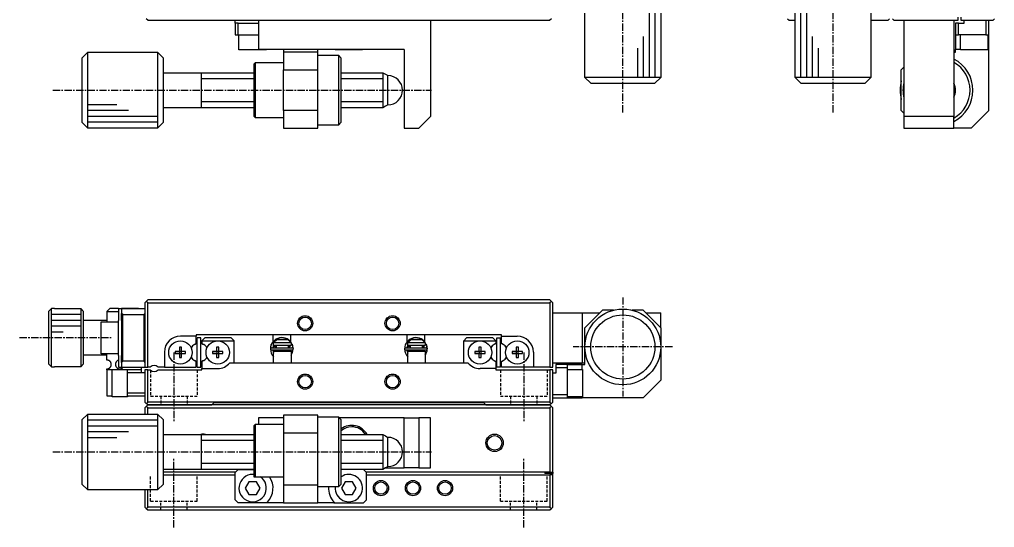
# Model space of a CAD drawing. Extents: x -21 to 335, y 10 to 258.
# Drawn here: x 167.5 to 334.7, y 27 to 114.1 of the extents above; entities that cross this region are included whole.
import ezdxf

# ---------------------------------------------------------------- set-up
doc = ezdxf.new("R2010")
doc.units = 0
doc.linetypes.add('CENTER', pattern=[2, 1.25, -0.25, 0.25, -0.25])
doc.linetypes.add('DASHED', pattern=[0.75, 0.5, -0.25])
doc.layers.get('0').update_dxf_attribs({"linetype": 'CONTINUOUS'})
doc.layers.add('CENTER', color=1, linetype='CENTER')

msp = doc.modelspace()

# ---------------------------------------------------------------- linework, layer by layer
at = {"color": 7, "linetype": 'CONTINUOUS'}
for p, q in [((264.47, 104.2), (264.47, 116.2)), ((277.47, 116.2), (277.47, 104.2)), ((300.53, 104.2), (300.53, 116.2)), ((313.53, 116.2), (313.53, 104.2)), ((189.47, 114), (189.22, 114.25)), ((189.47, 114), (258.47, 114)), ((204.47, 113.5), (204.47, 114)), ((208.47, 114), (208.47, 109)), ((237.97, 114), (237.97, 97.5)), ((258.72, 114.25), (258.47, 114)), ((299.23, 114.25), (299.48, 114)), ((299.48, 114), (300.53, 114)), ((313.53, 114), (316.48, 114)), ((316.48, 114), (316.73, 114.25)), ((317.23, 114.25), (317.48, 114)), ((317.48, 114), (328.48, 114)), ((319.18, 114), (319.18, 97.5)), ((327.78, 114), (327.78, 97.5)), ((328.48, 114), (328.48, 114.5)), ((328.98, 114.5), (328.98, 114)), ((328.98, 114), (334.48, 114)), ((329.53, 113.5), (329.53, 114)), ((333.23, 114), (333.23, 111.5)), ((333.73, 111.5), (333.73, 114)), ((334.48, 114), (334.73, 114.25)), ((204.97, 113.5), (204.47, 113.5)), ((204.47, 113.5), (204.47, 111.5)), ((204.97, 111.5), (204.97, 113.5)), ((204.97, 113.5), (208.47, 113.5)), ((328.53, 113.5), (328.03, 113.5)), ((328.03, 113.5), (328.03, 111.5)), ((328.53, 111.5), (328.53, 113.5)), ((328.53, 113.5), (329.53, 113.5)), ((204.47, 111.5), (204.97, 111.5)), ((204.97, 111.5), (208.47, 111.5)), ((205.12, 108.9), (205.12, 111.5)), ((328.03, 111.5), (328.53, 111.5)), ((328.03, 111.5), (328.03, 109)), ((328.07, 109), (328.07, 111.5)), ((333.23, 111.5), (328.53, 111.5)), ((328.88, 108.9), (328.88, 111.5)), ((333.23, 111.5), (333.73, 111.5)), ((333.58, 111.5), (333.58, 108.9)), ((333.66, 111.5), (333.66, 109)), ((333.73, 109), (333.73, 111.5)), ((207.47, 108.9), (205.12, 108.9)), ((209.82, 108.9), (207.47, 108.9)), ((233.47, 109), (208.47, 109)), ((209.82, 109), (209.82, 108.9)), ((212.77, 109), (212.77, 108.5)), ((218.67, 108.5), (218.67, 109)), ((221.62, 108.9), (221.62, 109)), ((223.97, 108.9), (221.62, 108.9)), ((226.32, 108.9), (223.97, 108.9)), ((226.32, 109), (226.32, 108.9)), ((233.47, 109), (233.47, 95.5)), ((328.03, 109), (328.07, 109)), ((328.03, 108.5), (328.03, 109)), ((328.88, 109), (328.07, 109)), ((333.58, 108.9), (328.88, 108.9)), ((333.66, 109), (333.58, 109)), ((333.66, 109), (333.73, 109)), ((333.73, 98.5), (333.73, 109)), ((178.17, 107.5), (179.17, 108.5)), ((178.17, 107.5), (178.17, 96.5)), ((178.17, 107.5), (178.17, 96.5)), ((179.17, 95.5), (179.17, 108.5)), ((179.17, 108.5), (179.17, 108.5)), ((179.17, 108.5), (191.17, 108.5)), ((191.17, 108.5), (191.17, 95.5)), ((191.17, 108.5), (192.17, 107.5)), ((192.17, 96.5), (192.17, 107.5)), ((218.67, 108.5), (212.77, 108.5)), ((212.77, 108.5), (212.77, 105.5)), ((218.67, 105.5), (218.67, 108.5)), ((218.67, 108), (222.17, 108)), ((222.17, 108), (222.17, 96)), ((222.17, 108), (222.67, 107.5)), ((222.67, 96.5), (222.67, 107.5)), ((327.78, 108.5), (328.03, 108.5)), ((207.67, 106.45), (207.97, 106.75)), ((207.67, 106.45), (207.67, 97.55)), ((207.97, 97.25), (207.97, 106.75)), ((207.97, 106.75), (212.77, 106.75)), ((212.77, 105.5), (218.67, 105.5)), ((212.77, 98.5), (212.77, 105.5)), ((218.67, 98.5), (218.67, 105.5)), ((318.73, 105.5), (319.18, 105.95)), ((318.73, 98.5), (318.73, 105.5)), ((192.17, 105), (198.67, 105)), ((198.66, 105), (198.67, 105)), ((198.67, 99), (198.67, 105)), ((198.67, 105), (198.67, 105)), ((198.67, 105), (207.67, 105)), ((222.67, 105), (229.8, 105)), ((229.8, 105), (229.8, 99)), ((229.8, 105), (230.24, 104.75)), ((230.24, 104.75), (230.67, 104.5)), ((230.67, 99.5), (230.67, 104.5)), ((277.47, 104.2), (264.47, 104.2)), ((264.47, 104.2), (264.47, 104.2)), ((265.47, 103.2), (264.47, 104.2)), ((277.47, 104.2), (276.47, 103.2)), ((313.53, 104.2), (300.53, 104.2)), ((301.53, 103.2), (300.53, 104.2)), ((313.53, 104.2), (312.53, 103.2)), ((265.47, 103.2), (276.47, 103.2)), ((265.47, 103.2), (276.47, 103.2)), ((301.53, 103.2), (312.53, 103.2)), ((198.67, 99), (192.17, 99)), ((198.67, 99), (198.66, 99)), ((198.67, 99), (198.67, 99)), ((207.67, 99), (198.67, 99)), ((229.8, 99), (222.67, 99)), ((230.24, 99.25), (229.8, 99)), ((230.67, 99.5), (230.24, 99.25)), ((207.97, 97.25), (207.67, 97.55)), ((212.77, 97.25), (207.97, 97.25)), ((218.67, 98.5), (212.77, 98.5)), ((212.77, 98.5), (212.77, 95.5)), ((218.67, 95.5), (218.67, 98.5)), ((237.97, 97.5), (235.97, 95.5)), ((319.18, 98.05), (318.73, 98.5)), ((327.78, 97.5), (319.18, 97.5)), ((319.18, 97.5), (319.18, 95.5)), ((327.78, 95.5), (327.78, 97.5)), ((333.73, 98.5), (330.73, 95.5)), ((179.17, 95.5), (178.17, 96.5)), ((191.17, 95.5), (179.17, 95.5)), ((192.17, 96.5), (191.17, 95.5)), ((212.77, 95.5), (218.67, 95.5)), ((222.17, 96), (218.67, 96)), ((222.67, 96.5), (222.17, 96)), ((233.47, 95.5), (235.97, 95.5)), ((319.18, 95.5), (327.78, 95.5)), ((330.73, 95.5), (327.78, 95.5)), ((189.22, 65.8), (188.97, 65.55)), ((188.97, 65.55), (188.97, 54.55)), ((189.22, 65.8), (189.47, 66.05)), ((189.47, 65.55), (189.22, 65.8)), ((258.47, 66.05), (189.47, 66.05)), ((189.47, 54.55), (189.47, 65.55)), ((189.47, 65.55), (258.47, 65.55)), ((258.72, 65.8), (258.47, 66.05)), ((258.72, 65.8), (258.47, 65.55)), ((258.47, 65.55), (258.47, 54.55)), ((258.97, 65.55), (258.72, 65.8)), ((258.97, 54.55), (258.97, 65.55)), ((172.97, 64.58), (172.47, 64.08)), ((172.47, 64.08), (172.47, 55.11)), ((173.47, 64.58), (172.97, 64.58)), ((172.97, 54.61), (172.97, 64.58)), ((173.47, 64.6), (173.47, 64.58)), ((173.47, 64.6), (177.97, 64.6)), ((177.97, 64.6), (177.97, 54.6)), ((177.97, 64.6), (178.47, 64.1)), ((178.47, 55.1), (178.47, 64.1)), ((182.47, 64.1), (182.97, 64.6)), ((182.47, 64.1), (184.47, 64.1)), ((182.47, 64.1), (182.47, 62.3)), ((184.47, 64.6), (182.97, 64.6)), ((184.47, 64.55), (184.47, 64.6)), ((184.97, 64.55), (184.47, 64.55)), ((184.47, 64.55), (184.47, 62.55)), ((187.87, 64.6), (184.97, 64.6)), ((184.97, 64.6), (184.97, 64.55)), ((188.97, 64.55), (184.97, 64.55)), ((184.97, 64.55), (184.97, 63.75)), ((185.17, 63.55), (184.97, 63.75)), ((184.97, 63.75), (184.97, 63.42)), ((184.97, 63.42), (184.97, 63.75)), ((187.87, 64.6), (187.92, 64.55)), ((188.97, 63.75), (188.77, 63.55)), ((258.97, 63.85), (263.97, 63.85)), ((263.97, 63.85), (263.97, 55.25)), ((263.97, 63.85), (267.02, 63.85)), ((264.47, 61.3), (267.47, 64.3)), ((269.37, 64.3), (267.47, 64.3)), ((274.47, 64.3), (272.57, 64.3)), ((274.47, 64.3), (277.47, 61.3)), ((274.92, 63.85), (277.47, 63.85)), ((277.47, 61.3), (277.47, 63.85)), ((178.47, 62.6), (182.47, 62.6)), ((181.47, 56.8), (181.47, 62.3)), ((181.47, 62.3), (184.47, 62.3)), ((184.47, 56.55), (184.47, 62.55)), ((184.97, 62.55), (184.97, 63.42)), ((184.97, 62.55), (184.97, 56.55)), ((185.17, 55.55), (185.17, 63.55)), ((185.17, 63.55), (188.77, 63.55)), ((188.77, 63.55), (188.77, 55.55)), ((264.47, 58), (264.47, 61.3)), ((277.47, 61.3), (277.47, 58)), ((197.77, 59.85), (195.07, 59.85)), ((197.48, 58.42), (197.77, 58.59)), ((197.77, 60.05), (197.77, 59.85)), ((250.17, 60.05), (197.77, 60.05)), ((197.77, 58.59), (197.77, 59.85)), ((198.57, 59.55), (197.97, 59.55)), ((197.97, 54.55), (197.97, 59.55)), ((198.57, 54.55), (198.57, 59.55)), ((199.27, 59.55), (198.77, 59.05)), ((198.77, 59.05), (201.47, 59.05)), ((198.77, 59.05), (198.77, 58.59)), ((198.77, 58.59), (199.06, 58.42)), ((203.77, 59.55), (199.27, 59.55)), ((201.47, 59.05), (204.27, 59.05)), ((204.27, 59.05), (203.77, 59.55)), ((204.27, 55.25), (204.27, 59.05)), ((210.97, 58.9), (210.97, 60.05)), ((211.07, 58.75), (211.12, 58.75)), ((211.07, 58.25), (211.07, 58.75)), ((211.65, 59.25), (211.12, 58.75)), ((211.12, 58.75), (214.01, 58.75)), ((213.49, 59.25), (211.65, 59.25)), ((211.65, 59.25), (213.49, 59.25)), ((214.01, 58.75), (213.49, 59.25)), ((213.97, 60.05), (213.97, 58.88)), ((214.01, 58.75), (214.07, 58.75)), ((214.07, 58.75), (214.07, 58.25)), ((233.97, 58.9), (233.97, 60.05)), ((234.07, 58.75), (234.12, 58.75)), ((234.07, 58.25), (234.07, 58.75)), ((234.65, 59.25), (234.12, 58.75)), ((234.12, 58.75), (237.01, 58.75)), ((236.49, 59.25), (234.65, 59.25)), ((234.65, 59.25), (236.49, 59.25)), ((237.01, 58.75), (236.49, 59.25)), ((236.97, 60.05), (236.97, 58.88)), ((237.01, 58.75), (237.07, 58.75)), ((237.07, 58.75), (237.07, 58.25)), ((244.17, 59.55), (243.67, 59.05)), ((243.67, 59.05), (246.47, 59.05)), ((243.67, 55.25), (243.67, 59.05)), ((248.67, 59.55), (244.17, 59.55)), ((246.47, 59.05), (249.17, 59.05)), ((249.17, 59.05), (248.67, 59.55)), ((249.17, 58.59), (248.88, 58.42)), ((249.17, 59.05), (249.17, 58.59)), ((249.37, 59.55), (249.97, 59.55)), ((249.37, 54.55), (249.37, 59.55)), ((249.97, 54.55), (249.97, 59.55)), ((250.17, 59.85), (250.17, 60.05)), ((250.17, 59.85), (252.87, 59.85)), ((250.17, 58.59), (250.17, 59.85)), ((250.46, 58.42), (250.17, 58.59)), ((192.32, 57.1), (192.32, 54.55)), ((194.18, 57.23), (194.18, 56.87)), ((194.89, 57.23), (194.18, 57.23)), ((194.18, 57.23), (194.89, 57.23)), ((195.25, 57.93), (194.89, 57.93)), ((194.89, 57.93), (194.89, 57.23)), ((194.9, 57.22), (194.89, 57.23)), ((194.9, 56.88), (194.89, 56.87)), ((194.9, 57.22), (194.9, 56.88)), ((195.24, 57.22), (194.9, 57.22)), ((194.9, 56.88), (195.24, 56.88)), ((195.24, 57.22), (195.25, 57.23)), ((195.24, 56.88), (195.24, 57.22)), ((195.24, 56.88), (195.25, 56.87)), ((195.25, 57.23), (195.25, 57.93)), ((195.96, 57.23), (195.25, 57.23)), ((195.96, 57.23), (195.25, 57.23)), ((195.96, 56.87), (195.96, 57.23)), ((200.58, 57.23), (200.58, 56.87)), ((201.29, 57.23), (200.58, 57.23)), ((200.58, 57.23), (201.29, 57.23)), ((201.65, 57.93), (201.29, 57.93)), ((201.29, 57.93), (201.29, 57.23)), ((201.3, 57.22), (201.29, 57.23)), ((201.3, 56.88), (201.29, 56.87)), ((201.3, 57.22), (201.3, 56.88)), ((201.64, 57.22), (201.3, 57.22)), ((201.3, 56.88), (201.64, 56.88)), ((201.64, 57.22), (201.65, 57.23)), ((201.64, 56.88), (201.64, 57.22)), ((201.64, 56.88), (201.65, 56.87)), ((201.65, 57.23), (201.65, 57.93)), ((202.36, 57.23), (201.65, 57.23)), ((202.36, 57.23), (201.65, 57.23)), ((202.36, 56.87), (202.36, 57.23)), ((210.65, 58.36), (210.67, 58.42)), ((210.67, 58.42), (210.68, 58.44)), ((210.68, 58.42), (210.68, 58.43)), ((210.71, 57.85), (214.21, 57.85)), ((214.21, 57.46), (210.71, 57.46)), ((211.07, 58.35), (210.92, 57.85)), ((210.92, 57.46), (211.07, 56.95)), ((211.02, 58.22), (211.01, 58.21)), ((211.01, 58.21), (211.01, 58.19)), ((211.01, 58.19), (211.01, 58.18)), ((211.01, 58.18), (211.01, 58.16)), ((211.01, 58.16), (211.01, 58.15)), ((211.01, 58.15), (211.01, 58.13)), ((211.01, 58.13), (211.01, 58.12)), ((211.01, 58.12), (211.01, 58.1)), ((211.01, 58.1), (211.01, 58.09)), ((211.01, 58.09), (211.02, 58.07)), ((211.03, 58.26), (211.02, 58.25)), ((211.02, 58.25), (211.02, 58.24)), ((211.02, 58.24), (211.02, 58.22)), ((211.02, 58.07), (211.02, 58.06)), ((211.02, 58.06), (211.03, 58.04)), ((211.57, 58.05), (211.02, 58.05)), ((211.03, 58.27), (211.03, 58.26)), ((211.03, 58.04), (211.03, 58.03)), ((211.03, 58.03), (211.04, 58.02)), ((211.03, 57.05), (211.07, 57.05)), ((211.04, 58.02), (211.04, 58)), ((211.04, 58), (211.05, 57.99)), ((211.05, 57.99), (211.06, 57.98)), ((211.06, 57.98), (211.07, 57.97)), ((214.07, 58.25), (211.07, 58.25)), ((211.07, 57.97), (211.08, 57.95)), ((211.07, 57.25), (211.57, 57.25)), ((211.07, 57.25), (214.07, 57.25)), ((211.07, 55.25), (211.07, 57.25)), ((211.08, 57.95), (211.09, 57.94)), ((211.09, 57.94), (211.1, 57.93)), ((211.1, 57.93), (211.11, 57.92)), ((211.11, 57.92), (211.12, 57.91)), ((211.12, 57.91), (211.13, 57.9)), ((211.13, 57.9), (211.15, 57.89)), ((211.15, 57.89), (211.16, 57.89)), ((211.16, 57.89), (211.17, 57.88)), ((211.17, 57.88), (211.19, 57.87)), ((211.19, 57.87), (211.2, 57.87)), ((211.2, 57.87), (211.22, 57.86)), ((211.22, 57.86), (211.23, 57.86)), ((211.23, 57.86), (211.24, 57.86)), ((211.24, 57.86), (211.26, 57.85)), ((211.26, 57.85), (211.27, 57.85)), ((211.27, 57.85), (211.29, 57.85)), ((211.29, 57.85), (211.3, 57.85)), ((211.3, 57.85), (211.31, 57.85)), ((211.47, 57.85), (211.47, 58.05)), ((211.47, 57.25), (211.47, 57.46)), ((211.57, 57.85), (211.57, 58.25)), ((211.57, 57.25), (211.57, 57.46)), ((211.57, 57.25), (213.57, 57.25)), ((211.57, 57.25), (213.57, 57.25)), ((213.57, 58.25), (213.57, 57.85)), ((213.89, 58.05), (213.57, 58.05)), ((213.57, 57.46), (213.57, 57.25)), ((213.57, 57.25), (214.07, 57.25)), ((213.61, 57.85), (213.62, 57.85)), ((213.62, 57.85), (213.64, 57.85)), ((213.64, 57.85), (213.65, 57.85)), ((213.65, 57.85), (213.67, 57.85)), ((213.67, 57.85), (213.68, 57.86)), ((213.68, 57.86), (213.7, 57.86)), ((213.7, 57.86), (213.71, 57.87)), ((213.71, 57.87), (213.72, 57.87)), ((213.72, 57.87), (213.74, 57.88)), ((213.74, 57.88), (213.75, 57.88)), ((213.75, 57.88), (213.76, 57.89)), ((213.76, 57.89), (213.78, 57.9)), ((213.78, 57.9), (213.79, 57.91)), ((213.79, 57.91), (213.8, 57.92)), ((213.8, 57.92), (213.81, 57.93)), ((213.81, 57.93), (213.82, 57.94)), ((213.82, 57.94), (213.83, 57.95)), ((213.83, 57.95), (213.84, 57.96)), ((213.84, 57.96), (213.85, 57.97)), ((213.85, 57.97), (213.86, 57.98)), ((213.86, 57.98), (213.87, 58)), ((213.87, 58), (213.88, 58.01)), ((213.89, 58.27), (213.88, 58.28)), ((213.88, 58.02), (213.89, 58.04)), ((213.88, 58.01), (213.88, 58.02)), ((213.89, 58.04), (213.9, 58.05)), ((213.9, 58.24), (213.9, 58.25)), ((213.9, 58.23), (213.9, 58.24)), ((213.91, 58.21), (213.9, 58.23)), ((213.9, 58.08), (213.91, 58.09)), ((213.9, 58.06), (213.9, 58.08)), ((213.9, 58.05), (213.9, 58.06)), ((213.91, 58.2), (213.91, 58.21)), ((213.91, 58.18), (213.91, 58.2)), ((213.91, 58.17), (213.91, 58.18)), ((213.91, 58.15), (213.91, 58.17)), ((213.91, 58.14), (213.91, 58.15)), ((213.91, 58.12), (213.91, 58.14)), ((213.91, 58.11), (213.91, 58.12)), ((213.91, 58.09), (213.91, 58.11)), ((213.96, 57.25), (214, 57.46)), ((214.24, 58.43), (214.07, 58.38)), ((214.07, 58.37), (214.08, 58.38)), ((214.07, 57.25), (214.07, 55.25)), ((214.08, 58.38), (214.1, 58.38)), ((214.1, 58.38), (214.11, 58.39)), ((214.11, 58.39), (214.13, 58.39)), ((214.13, 58.39), (214.14, 58.4)), ((214.14, 58.4), (214.15, 58.4)), ((214.15, 58.4), (214.17, 58.41)), ((214.17, 58.41), (214.18, 58.41)), ((214.18, 58.41), (214.19, 58.41)), ((214.19, 58.41), (214.2, 58.42)), ((214.2, 58.42), (214.21, 58.42)), ((214.21, 58.42), (214.22, 58.42)), ((214.22, 58.42), (214.22, 58.42)), ((214.22, 58.42), (214.23, 58.42)), ((214.23, 58.45), (214.25, 58.42)), ((214.23, 58.42), (214.24, 58.42)), ((214.24, 57.85), (214.23, 57.85)), ((214.24, 58.42), (214.24, 58.42)), ((214.24, 58.42), (214.24, 58.42)), ((214.24, 58.42), (214.25, 58.42)), ((214.25, 57.89), (214.24, 57.85)), ((214.25, 58.42), (214.26, 58.39)), ((214.26, 57.92), (214.25, 57.89)), ((214.26, 58.39), (214.27, 58.36)), ((214.27, 57.95), (214.26, 57.92)), ((214.27, 58.37), (214.4, 57.68)), ((214.27, 58.36), (214.28, 58.32)), ((214.28, 57.98), (214.27, 57.95)), ((214.28, 58.32), (214.29, 58.29)), ((214.29, 58.02), (214.28, 57.98)), ((214.29, 58.29), (214.29, 58.26)), ((214.29, 58.26), (214.3, 58.22)), ((214.3, 58.05), (214.29, 58.02)), ((214.3, 58.22), (214.3, 58.19)), ((214.3, 58.19), (214.3, 58.15)), ((214.3, 58.15), (214.3, 58.12)), ((214.3, 58.12), (214.3, 58.08)), ((214.3, 58.08), (214.3, 58.05)), ((233.65, 58.36), (233.67, 58.42)), ((233.67, 58.42), (233.68, 58.44)), ((233.68, 58.42), (233.68, 58.43)), ((233.71, 57.85), (237.21, 57.85)), ((237.21, 57.46), (233.71, 57.46)), ((234.07, 58.35), (233.92, 57.85)), ((233.92, 57.46), (234.07, 56.95)), ((234.02, 58.22), (234.01, 58.21)), ((234.01, 58.21), (234.01, 58.19)), ((234.01, 58.19), (234.01, 58.18)), ((234.01, 58.18), (234.01, 58.16)), ((234.01, 58.16), (234.01, 58.15)), ((234.01, 58.15), (234.01, 58.13)), ((234.01, 58.13), (234.01, 58.12)), ((234.01, 58.12), (234.01, 58.1)), ((234.01, 58.1), (234.01, 58.09)), ((234.01, 58.09), (234.02, 58.07)), ((234.03, 58.26), (234.02, 58.25)), ((234.02, 58.25), (234.02, 58.24)), ((234.02, 58.24), (234.02, 58.22)), ((234.02, 58.07), (234.02, 58.06)), ((234.02, 58.06), (234.03, 58.04)), ((234.57, 58.05), (234.02, 58.05)), ((234.03, 58.27), (234.03, 58.26)), ((234.03, 58.04), (234.03, 58.03)), ((234.03, 58.03), (234.04, 58.02)), ((234.03, 57.05), (234.07, 57.05)), ((234.04, 58.02), (234.04, 58)), ((234.04, 58), (234.05, 57.99)), ((234.05, 57.99), (234.06, 57.98)), ((234.06, 57.98), (234.07, 57.97)), ((237.07, 58.25), (234.07, 58.25)), ((234.07, 57.97), (234.08, 57.95)), ((234.07, 57.25), (234.57, 57.25)), ((234.07, 57.25), (237.07, 57.25)), ((234.07, 55.25), (234.07, 57.25)), ((234.08, 57.95), (234.09, 57.94)), ((234.09, 57.94), (234.1, 57.93)), ((234.1, 57.93), (234.11, 57.92)), ((234.11, 57.92), (234.12, 57.91)), ((234.12, 57.91), (234.13, 57.9)), ((234.13, 57.9), (234.15, 57.89)), ((234.15, 57.89), (234.16, 57.89)), ((234.16, 57.89), (234.17, 57.88)), ((234.17, 57.88), (234.19, 57.87)), ((234.19, 57.87), (234.2, 57.87)), ((234.2, 57.87), (234.22, 57.86)), ((234.22, 57.86), (234.23, 57.86)), ((234.23, 57.86), (234.24, 57.86)), ((234.24, 57.86), (234.26, 57.85)), ((234.26, 57.85), (234.27, 57.85)), ((234.27, 57.85), (234.29, 57.85)), ((234.29, 57.85), (234.3, 57.85)), ((234.3, 57.85), (234.31, 57.85)), ((234.47, 57.85), (234.47, 58.05)), ((234.47, 57.25), (234.47, 57.46)), ((234.57, 57.85), (234.57, 58.25)), ((234.57, 57.25), (234.57, 57.46)), ((234.57, 57.25), (236.57, 57.25)), ((234.57, 57.25), (236.57, 57.25)), ((236.57, 58.25), (236.57, 57.85)), ((236.89, 58.05), (236.57, 58.05)), ((236.57, 57.46), (236.57, 57.25)), ((236.57, 57.25), (237.07, 57.25)), ((236.61, 57.85), (236.62, 57.85)), ((236.62, 57.85), (236.64, 57.85)), ((236.64, 57.85), (236.65, 57.85)), ((236.65, 57.85), (236.67, 57.85)), ((236.67, 57.85), (236.68, 57.86)), ((236.68, 57.86), (236.7, 57.86)), ((236.7, 57.86), (236.71, 57.87)), ((236.71, 57.87), (236.72, 57.87)), ((236.72, 57.87), (236.74, 57.88)), ((236.74, 57.88), (236.75, 57.88)), ((236.75, 57.88), (236.76, 57.89)), ((236.76, 57.89), (236.78, 57.9)), ((236.78, 57.9), (236.79, 57.91)), ((236.79, 57.91), (236.8, 57.92)), ((236.8, 57.92), (236.81, 57.93)), ((236.81, 57.93), (236.82, 57.94)), ((236.82, 57.94), (236.83, 57.95)), ((236.83, 57.95), (236.84, 57.96)), ((236.84, 57.96), (236.85, 57.97)), ((236.85, 57.97), (236.86, 57.98)), ((236.86, 57.98), (236.87, 58)), ((236.87, 58), (236.88, 58.01)), ((236.89, 58.27), (236.88, 58.28)), ((236.88, 58.02), (236.89, 58.04)), ((236.88, 58.01), (236.88, 58.02)), ((236.89, 58.04), (236.9, 58.05)), ((236.9, 58.24), (236.9, 58.25)), ((236.9, 58.23), (236.9, 58.24)), ((236.91, 58.21), (236.9, 58.23)), ((236.9, 58.08), (236.91, 58.09)), ((236.9, 58.06), (236.9, 58.08)), ((236.9, 58.05), (236.9, 58.06)), ((236.91, 58.2), (236.91, 58.21)), ((236.91, 58.18), (236.91, 58.2)), ((236.91, 58.17), (236.91, 58.18)), ((236.91, 58.15), (236.91, 58.17)), ((236.91, 58.14), (236.91, 58.15)), ((236.91, 58.12), (236.91, 58.14)), ((236.91, 58.11), (236.91, 58.12)), ((236.91, 58.09), (236.91, 58.11)), ((236.96, 57.25), (237, 57.46)), ((237.24, 58.43), (237.07, 58.38)), ((237.07, 58.37), (237.08, 58.38)), ((237.07, 57.25), (237.07, 55.25)), ((237.08, 58.38), (237.1, 58.38)), ((237.1, 58.38), (237.11, 58.39)), ((237.11, 58.39), (237.13, 58.39)), ((237.13, 58.39), (237.14, 58.4)), ((237.14, 58.4), (237.15, 58.4)), ((237.15, 58.4), (237.17, 58.41)), ((237.17, 58.41), (237.18, 58.41)), ((237.18, 58.41), (237.19, 58.41)), ((237.19, 58.41), (237.2, 58.42)), ((237.2, 58.42), (237.21, 58.42)), ((237.21, 58.42), (237.22, 58.42)), ((237.22, 58.42), (237.22, 58.42)), ((237.22, 58.42), (237.23, 58.42)), ((237.23, 58.45), (237.24, 58.43)), ((237.23, 58.42), (237.24, 58.42)), ((237.24, 57.85), (237.23, 57.85)), ((237.24, 58.42), (237.24, 58.42)), ((237.24, 58.42), (237.24, 58.42)), ((237.24, 58.42), (237.25, 58.42)), ((237.25, 57.89), (237.24, 57.85)), ((237.25, 58.42), (237.26, 58.39)), ((237.26, 57.92), (237.25, 57.89)), ((237.26, 58.39), (237.27, 58.36)), ((237.27, 57.95), (237.26, 57.92)), ((237.27, 58.37), (237.4, 57.68)), ((237.27, 58.36), (237.28, 58.32)), ((237.28, 57.98), (237.27, 57.95)), ((237.28, 58.32), (237.29, 58.29)), ((237.29, 58.02), (237.28, 57.98)), ((237.29, 58.29), (237.29, 58.26)), ((237.29, 58.26), (237.3, 58.22)), ((237.3, 58.05), (237.29, 58.02)), ((237.3, 58.22), (237.3, 58.19)), ((237.3, 58.19), (237.3, 58.15)), ((237.3, 58.15), (237.3, 58.12)), ((237.3, 58.12), (237.3, 58.08)), ((237.3, 58.08), (237.3, 58.05)), ((245.58, 57.23), (245.58, 56.87)), ((246.29, 57.23), (245.58, 57.23)), ((245.58, 57.23), (246.29, 57.23)), ((246.65, 57.93), (246.29, 57.93)), ((246.29, 57.93), (246.29, 57.23)), ((246.3, 57.22), (246.29, 57.23)), ((246.3, 56.88), (246.29, 56.87)), ((246.3, 57.22), (246.3, 56.88)), ((246.64, 57.22), (246.3, 57.22)), ((246.3, 56.88), (246.64, 56.88)), ((246.64, 57.22), (246.65, 57.23)), ((246.64, 56.88), (246.64, 57.22)), ((246.64, 56.88), (246.65, 56.87)), ((246.65, 57.23), (246.65, 57.93)), ((247.36, 57.23), (246.65, 57.23)), ((247.36, 57.23), (246.65, 57.23)), ((247.36, 56.87), (247.36, 57.23)), ((251.98, 57.23), (251.98, 56.87)), ((252.69, 57.23), (251.98, 57.23)), ((251.98, 57.23), (252.69, 57.23)), ((253.05, 57.93), (252.69, 57.93)), ((252.69, 57.93), (252.69, 57.23)), ((252.7, 57.22), (252.69, 57.23)), ((252.7, 56.88), (252.69, 56.87)), ((252.7, 57.22), (252.7, 56.88)), ((253.04, 57.22), (252.7, 57.22)), ((252.7, 56.88), (253.04, 56.88)), ((253.04, 57.22), (253.05, 57.23)), ((253.04, 56.88), (253.04, 57.22)), ((253.04, 56.88), (253.05, 56.87)), ((253.05, 57.23), (253.05, 57.93)), ((253.76, 57.23), (253.05, 57.23)), ((253.76, 57.23), (253.05, 57.23)), ((253.76, 56.87), (253.76, 57.23)), ((255.62, 57.1), (255.62, 54.55)), ((264.47, 55), (264.47, 58)), ((277.47, 58), (277.47, 52.3)), ((182.47, 56.6), (178.47, 56.6)), ((184.47, 56.8), (181.47, 56.8)), ((182.47, 55.75), (182.47, 56.8)), ((182.5, 55.75), (182.47, 55.75)), ((182.54, 55.74), (182.5, 55.75)), ((182.57, 55.74), (182.54, 55.74)), ((182.61, 55.73), (182.57, 55.74)), ((182.63, 55.73), (182.61, 55.73)), ((182.65, 55.72), (182.63, 55.73)), ((182.68, 55.72), (182.65, 55.72)), ((182.7, 55.71), (182.68, 55.72)), ((182.73, 55.7), (182.7, 55.71)), ((182.75, 55.69), (182.73, 55.7)), ((182.78, 55.68), (182.75, 55.69)), ((182.8, 55.67), (182.78, 55.68)), ((182.82, 55.66), (182.8, 55.67)), ((182.84, 55.65), (182.82, 55.66)), ((182.86, 55.64), (182.84, 55.65)), ((182.88, 55.62), (182.86, 55.64)), ((182.9, 55.61), (182.88, 55.62)), ((182.93, 55.59), (182.9, 55.61)), ((182.96, 55.57), (182.93, 55.59)), ((182.98, 55.55), (182.96, 55.57)), ((183, 55.53), (182.98, 55.55)), ((183.02, 55.51), (183, 55.53)), ((183.03, 55.49), (183.02, 55.51)), ((183.05, 55.47), (183.03, 55.49)), ((183.07, 55.45), (183.05, 55.47)), ((183.09, 55.42), (183.07, 55.45)), ((183.11, 55.39), (183.09, 55.42)), ((183.12, 55.37), (183.11, 55.39)), ((183.14, 55.34), (183.12, 55.37)), ((183.15, 55.31), (183.14, 55.34)), ((183.16, 55.28), (183.15, 55.31)), ((183.17, 55.26), (183.16, 55.28)), ((183.18, 55.24), (183.17, 55.26)), ((183.19, 55.21), (183.18, 55.24)), ((183.2, 55.18), (183.19, 55.21)), ((183.95, 55.2), (183.94, 55.16)), ((183.96, 55.23), (183.95, 55.2)), ((183.97, 55.26), (183.96, 55.23)), ((183.98, 55.29), (183.97, 55.26)), ((183.99, 55.31), (183.98, 55.29)), ((184, 55.34), (183.99, 55.31)), ((184.02, 55.37), (184, 55.34)), ((184.04, 55.4), (184.02, 55.37)), ((184.06, 55.43), (184.04, 55.4)), ((184.07, 55.45), (184.06, 55.43)), ((184.09, 55.48), (184.07, 55.45)), ((184.11, 55.49), (184.09, 55.48)), ((184.13, 55.51), (184.11, 55.49)), ((184.14, 55.53), (184.13, 55.51)), ((184.17, 55.55), (184.14, 55.53)), ((184.19, 55.58), (184.17, 55.55)), ((184.21, 55.59), (184.19, 55.58)), ((184.24, 55.61), (184.21, 55.59)), ((184.26, 55.62), (184.24, 55.61)), ((184.28, 55.64), (184.26, 55.62)), ((184.3, 55.65), (184.28, 55.64)), ((184.33, 55.66), (184.3, 55.65)), ((184.35, 55.67), (184.33, 55.66)), ((184.37, 55.68), (184.35, 55.67)), ((184.39, 55.69), (184.37, 55.68)), ((184.42, 55.7), (184.39, 55.69)), ((184.44, 55.71), (184.42, 55.7)), ((184.47, 55.72), (184.44, 55.71)), ((184.47, 56.55), (184.47, 54.55)), ((184.97, 55.68), (184.97, 56.55)), ((184.97, 55.35), (184.97, 55.68)), ((184.97, 55.67), (184.97, 55.35)), ((184.97, 55.35), (185.17, 55.55)), ((184.97, 55.35), (184.97, 54.55)), ((188.77, 55.55), (185.17, 55.55)), ((188.77, 55.55), (188.97, 55.35)), ((194.18, 56.87), (194.89, 56.87)), ((194.89, 56.87), (194.89, 56.16)), ((194.89, 56.16), (195.25, 56.16)), ((195.25, 56.87), (195.96, 56.87)), ((195.25, 56.16), (195.25, 56.87)), ((197.77, 55.5), (197.48, 55.67)), ((197.77, 54.55), (197.77, 55.5)), ((199.06, 55.67), (198.77, 55.5)), ((198.77, 55.5), (198.77, 54.3)), ((200.58, 56.87), (201.29, 56.87)), ((201.29, 56.87), (201.29, 56.16)), ((201.29, 56.16), (201.65, 56.16)), ((201.65, 56.87), (202.36, 56.87)), ((201.65, 56.16), (201.65, 56.87)), ((203.55, 55.25), (211.49, 55.25)), ((211.49, 55.25), (213.64, 55.25)), ((213.64, 55.25), (234.49, 55.25)), ((234.49, 55.25), (236.64, 55.25)), ((236.64, 55.25), (244.39, 55.25)), ((245.58, 56.87), (246.29, 56.87)), ((246.29, 56.87), (246.29, 56.16)), ((246.29, 56.16), (246.65, 56.16)), ((246.65, 56.87), (247.36, 56.87)), ((246.65, 56.16), (246.65, 56.87)), ((248.88, 55.67), (249.17, 55.5)), ((249.17, 55.5), (249.17, 54.3)), ((250.17, 55.5), (250.46, 55.67)), ((250.17, 54.55), (250.17, 55.5)), ((251.98, 56.87), (252.69, 56.87)), ((252.69, 56.87), (252.69, 56.16)), ((252.69, 56.16), (253.05, 56.16)), ((253.05, 56.87), (253.76, 56.87)), ((253.05, 56.16), (253.05, 56.87)), ((258.97, 55.25), (263.97, 55.25)), ((263.97, 55.25), (264.47, 55.25)), ((172.47, 55.11), (172.97, 54.61)), ((172.97, 54.61), (173.47, 54.61)), ((173.47, 54.61), (173.47, 54.6)), ((177.97, 54.6), (173.47, 54.6)), ((178.47, 55.1), (177.97, 54.6)), ((182.47, 54.25), (182.48, 54.25)), ((182.47, 54.1), (182.47, 54.25)), ((182.47, 54.1), (182.47, 49.6)), ((183.37, 54.1), (182.47, 54.1)), ((182.48, 54.25), (182.49, 54.25)), ((182.49, 54.25), (182.51, 54.25)), ((182.51, 54.25), (182.52, 54.25)), ((182.52, 54.25), (182.53, 54.25)), ((182.53, 54.25), (182.54, 54.25)), ((182.54, 54.25), (182.55, 54.25)), ((182.55, 54.25), (182.56, 54.25)), ((182.56, 54.25), (182.58, 54.25)), ((182.58, 54.25), (182.59, 54.26)), ((182.59, 54.26), (182.61, 54.26)), ((182.61, 54.26), (182.62, 54.26)), ((182.62, 54.26), (182.64, 54.27)), ((182.64, 54.27), (182.65, 54.27)), ((182.65, 54.27), (182.67, 54.27)), ((182.67, 54.27), (182.7, 54.28)), ((182.7, 54.28), (182.72, 54.29)), ((182.72, 54.29), (182.74, 54.3)), ((182.74, 54.3), (182.76, 54.31)), ((182.76, 54.31), (182.79, 54.32)), ((182.79, 54.32), (182.82, 54.33)), ((182.82, 54.33), (182.84, 54.35)), ((182.84, 54.35), (182.88, 54.37)), ((182.88, 54.37), (182.92, 54.4)), ((182.92, 54.4), (182.96, 54.43)), ((182.96, 54.43), (182.99, 54.46)), ((182.99, 54.46), (183.02, 54.49)), ((183.02, 54.49), (183.05, 54.52)), ((183.05, 54.52), (183.08, 54.56)), ((183.08, 54.56), (183.11, 54.6)), ((183.11, 54.6), (183.13, 54.64)), ((183.13, 54.64), (183.15, 54.68)), ((183.15, 54.68), (183.17, 54.73)), ((183.17, 54.73), (183.19, 54.78)), ((183.19, 54.78), (183.2, 54.83)), ((183.2, 55.15), (183.2, 55.18)), ((183.21, 55.12), (183.2, 55.15)), ((183.2, 54.83), (183.21, 54.88)), ((183.21, 55.08), (183.21, 55.12)), ((183.22, 55.03), (183.21, 55.08)), ((183.21, 54.88), (183.22, 54.92)), ((183.22, 54.99), (183.22, 55.03)), ((183.22, 54.96), (183.22, 54.99)), ((183.22, 54.92), (183.22, 54.96)), ((183.37, 49.45), (183.37, 54.15)), ((183.37, 54.15), (185.97, 54.15)), ((183.93, 55.12), (183.92, 55.09)), ((183.92, 55.09), (183.92, 55.05)), ((183.92, 55.05), (183.92, 55.02)), ((183.92, 55.02), (183.92, 54.97)), ((183.92, 54.97), (183.92, 54.93)), ((183.92, 54.93), (183.93, 54.89)), ((183.94, 55.16), (183.93, 55.12)), ((183.93, 54.89), (183.93, 54.85)), ((183.93, 54.85), (183.94, 54.81)), ((183.94, 54.81), (183.95, 54.77)), ((183.95, 54.77), (183.97, 54.73)), ((183.97, 54.73), (183.98, 54.69)), ((183.98, 54.69), (184.01, 54.65)), ((184.01, 54.65), (184.03, 54.6)), ((184.03, 54.6), (184.06, 54.56)), ((184.06, 54.56), (184.09, 54.52)), ((184.09, 54.52), (184.12, 54.48)), ((184.12, 54.48), (184.16, 54.45)), ((184.16, 54.45), (184.2, 54.41)), ((184.2, 54.41), (184.24, 54.38)), ((184.24, 54.38), (184.27, 54.36)), ((184.27, 54.36), (184.3, 54.35)), ((184.3, 54.35), (184.33, 54.33)), ((184.33, 54.33), (184.36, 54.31)), ((184.36, 54.31), (184.38, 54.31)), ((184.38, 54.31), (184.39, 54.3)), ((184.39, 54.3), (184.42, 54.29)), ((184.42, 54.29), (184.44, 54.28)), ((184.44, 54.28), (184.47, 54.27)), ((184.47, 54.55), (184.97, 54.55)), ((184.47, 54.27), (184.49, 54.27)), ((184.49, 54.27), (184.5, 54.27)), ((184.5, 54.27), (184.52, 54.26)), ((184.52, 54.26), (184.53, 54.26)), ((184.53, 54.26), (184.54, 54.26)), ((184.54, 54.26), (184.56, 54.26)), ((184.56, 54.26), (184.57, 54.25)), ((184.57, 54.25), (184.58, 54.25)), ((184.58, 54.25), (184.6, 54.25)), ((184.6, 54.25), (184.61, 54.25)), ((184.61, 54.25), (184.62, 54.25)), ((184.62, 54.25), (184.63, 54.25)), ((184.63, 54.25), (184.65, 54.25)), ((184.65, 54.25), (184.66, 54.25)), ((184.66, 54.25), (184.67, 54.25)), ((184.67, 54.25), (184.68, 54.25)), ((184.68, 54.25), (184.69, 54.25)), ((184.69, 54.25), (184.71, 54.25)), ((184.71, 54.25), (184.72, 54.25)), ((184.72, 54.25), (184.73, 54.25)), ((184.73, 54.25), (184.75, 54.25)), ((184.75, 54.25), (184.76, 54.25)), ((184.76, 54.25), (184.77, 54.25)), ((184.77, 54.25), (184.79, 54.26)), ((184.79, 54.26), (184.81, 54.26)), ((184.81, 54.26), (184.83, 54.26)), ((184.83, 54.26), (184.85, 54.27)), ((184.85, 54.27), (184.86, 54.27)), ((184.86, 54.27), (184.88, 54.28)), ((184.88, 54.28), (184.91, 54.29)), ((184.91, 54.29), (184.93, 54.29)), ((184.93, 54.29), (184.95, 54.3)), ((184.95, 54.3), (184.98, 54.31)), ((184.97, 54.55), (188.97, 54.55)), ((184.98, 54.31), (185.01, 54.33)), ((185.01, 54.33), (185.03, 54.34)), ((185.03, 54.34), (185.06, 54.36)), ((185.06, 54.36), (185.09, 54.38)), ((185.09, 54.38), (185.13, 54.41)), ((185.13, 54.41), (185.17, 54.44)), ((185.17, 54.44), (185.21, 54.47)), ((185.21, 54.47), (185.24, 54.51)), ((185.24, 54.51), (185.27, 54.55)), ((185.97, 54.15), (185.97, 54.1)), ((188.37, 54.1), (185.97, 54.1)), ((185.97, 53.6), (185.97, 54.1)), ((185.97, 53.6), (188.37, 53.6)), ((185.97, 50.1), (185.97, 53.6)), ((188.37, 54.1), (188.37, 54.55)), ((188.37, 53.6), (188.37, 54.1)), ((188.37, 53.6), (188.97, 53.6)), ((188.97, 54.55), (189.47, 54.55)), ((188.97, 54.05), (188.97, 48.55)), ((189.47, 54.05), (188.97, 54.05)), ((189.91, 54.55), (189.47, 54.55)), ((189.47, 54.05), (189.91, 54.05)), ((189.47, 48.55), (189.47, 54.05)), ((192.32, 54.55), (191.23, 54.55)), ((191.23, 54.05), (198.77, 54.05)), ((192.32, 54.55), (197.77, 54.55)), ((197.97, 54.55), (198.57, 54.55)), ((198.77, 54.3), (201.47, 54.3)), ((198.77, 54.05), (198.77, 54.3)), ((249.17, 54.3), (246.47, 54.3)), ((249.17, 54.3), (249.17, 54.05)), ((249.17, 54.05), (258.47, 54.05)), ((249.97, 54.55), (249.37, 54.55)), ((255.62, 54.55), (250.17, 54.55)), ((258.47, 54.55), (255.62, 54.55)), ((258.47, 54.55), (258.97, 54.55)), ((258.47, 54.05), (258.47, 48.55)), ((258.97, 54.05), (258.47, 54.05)), ((258.97, 48.55), (258.97, 54.05)), ((261.47, 55), (259.47, 55)), ((259.47, 55), (259.47, 54.5)), ((259.47, 54.5), (261.47, 54.5)), ((259.47, 54.5), (259.47, 53.5)), ((261.47, 54.5), (261.47, 55)), ((263.97, 55), (261.47, 55)), ((261.47, 54.96), (263.97, 54.96)), ((261.47, 49.8), (261.47, 54.5)), ((261.47, 54.15), (264.07, 54.15)), ((263.97, 54.96), (263.97, 55)), ((263.97, 55), (264.47, 55)), ((263.97, 54.15), (263.97, 54.96)), ((264.07, 54.15), (264.07, 49.45)), ((259.47, 53.5), (258.97, 53.5)), ((277.47, 52.3), (274.47, 49.3)), ((182.47, 49.6), (183.37, 49.6)), ((185.97, 49.45), (183.37, 49.45)), ((188.97, 50.1), (185.97, 50.1)), ((185.97, 49.6), (185.97, 50.1)), ((185.97, 49.6), (185.97, 49.45)), ((185.97, 49.6), (188.97, 49.6)), ((188.97, 48.55), (189.22, 48.3)), ((189.22, 48.3), (189.47, 48.55)), ((258.47, 48.55), (189.47, 48.55)), ((258.47, 48.55), (258.72, 48.3)), ((258.72, 48.3), (258.97, 48.55)), ((261.47, 49.8), (258.97, 49.8)), ((258.97, 49.3), (261.47, 49.3)), ((261.47, 49.3), (261.47, 49.8)), ((264.07, 49.45), (261.47, 49.45)), ((263.97, 49.37), (261.47, 49.37)), ((261.47, 49.3), (263.97, 49.3)), ((263.97, 49.37), (263.97, 49.45)), ((263.97, 49.3), (263.97, 49.37)), ((274.47, 49.3), (263.97, 49.3)), ((189.22, 47.8), (188.97, 47.55)), ((188.97, 47.55), (188.97, 46.5)), ((189.47, 48.05), (189.22, 48.3)), ((189.22, 47.8), (189.47, 48.05)), ((189.47, 47.55), (189.22, 47.8)), ((258.47, 48.05), (189.47, 48.05)), ((189.47, 48.05), (200.47, 48.05)), ((189.47, 46.5), (189.47, 47.55)), ((189.47, 47.55), (258.47, 47.55)), ((200.82, 48.4), (200.47, 48.05)), ((247.12, 48.4), (200.82, 48.4)), ((247.47, 48.05), (247.12, 48.4)), ((247.47, 48.05), (258.47, 48.05)), ((258.72, 48.3), (258.47, 48.05)), ((258.47, 48.05), (258.72, 47.8)), ((258.72, 47.8), (258.47, 47.55)), ((258.47, 47.55), (258.47, 36.55)), ((258.97, 47.55), (258.72, 47.8)), ((258.97, 36.55), (258.97, 47.55)), ((178.17, 45.5), (179.17, 46.5)), ((178.17, 45.5), (178.17, 34.5)), ((179.17, 33.5), (179.17, 46.5)), ((179.17, 46.5), (191.17, 46.5)), ((191.17, 46.5), (191.17, 39.94)), ((191.17, 46.5), (192.17, 45.5)), ((192.17, 39.95), (192.17, 45.5)), ((208.47, 45.85), (208.47, 44.75)), ((212.77, 45.85), (208.47, 45.85)), ((218.67, 46.3), (212.77, 46.3)), ((212.77, 46.3), (212.77, 43.3)), ((218.67, 43.3), (218.67, 46.3)), ((218.67, 46), (222.17, 46)), ((222.17, 46), (222.17, 34)), ((222.17, 46), (222.67, 45.5)), ((233.47, 45.85), (222.32, 45.85)), ((222.67, 34.5), (222.67, 45.5)), ((233.47, 37.25), (233.47, 45.85)), ((233.47, 45.85), (235.97, 45.85)), ((235.97, 45.85), (235.97, 37.25)), ((237.97, 45.85), (235.97, 45.85)), ((237.97, 37.25), (237.97, 45.85)), ((207.67, 44.45), (207.97, 44.75)), ((207.67, 44.45), (207.67, 35.75)), ((207.97, 35.75), (207.97, 44.75)), ((207.97, 44.75), (212.77, 44.75)), ((192.17, 43), (198.67, 43)), ((198.66, 43), (207.67, 43)), ((198.67, 37), (198.67, 43)), ((212.77, 43.3), (218.67, 43.3)), ((212.77, 43.3), (212.77, 34.3)), ((218.67, 34.3), (218.67, 43.3)), ((222.67, 43), (229.8, 43)), ((229.8, 43), (229.8, 39.97)), ((229.8, 43), (230.24, 42.75)), ((230.24, 42.75), (230.67, 42.5)), ((230.67, 39.97), (230.67, 42.5)), ((191.17, 39.94), (191.17, 33.5)), ((192.17, 34.5), (192.17, 39.95)), ((229.8, 39.97), (229.8, 37)), ((230.67, 37.5), (230.67, 39.97)), ((198.67, 37), (192.17, 37)), ((198.67, 37), (198.66, 37)), ((198.67, 37), (198.67, 37)), ((207.67, 37), (198.67, 37)), ((204.47, 36.5), (204.97, 37)), ((204.97, 37), (207.67, 37)), ((226.47, 37), (222.67, 37)), ((222.67, 37), (222.67, 37)), ((229.8, 37), (222.67, 37)), ((226.47, 37), (226.97, 36.5)), ((230.24, 37.25), (229.8, 37)), ((230.67, 37.5), (230.24, 37.25)), ((230.24, 37.25), (233.47, 37.25)), ((235.97, 37.25), (233.47, 37.25)), ((235.97, 37.25), (237.97, 37.25)), ((204.52, 36.55), (192.17, 36.55)), ((192.17, 36.05), (204.47, 36.05)), ((204.47, 31.8), (204.47, 36.5)), ((207.67, 35.75), (207.97, 35.75)), ((207.97, 35.75), (212.77, 35.75)), ((258.47, 36.55), (226.92, 36.55)), ((226.97, 31.8), (226.97, 36.5)), ((226.97, 36.05), (258.47, 36.05)), ((257.57, 36.55), (257.57, 36.3)), ((258.97, 36.3), (257.57, 36.3)), ((258.47, 36.55), (258.97, 36.55)), ((258.97, 36.05), (258.47, 36.05)), ((258.47, 36.05), (258.47, 30.55)), ((258.97, 36.55), (258.97, 36.3)), ((258.97, 36.05), (258.97, 36.3)), ((258.97, 30.55), (258.97, 36.05)), ((179.17, 33.5), (178.17, 34.5)), ((191.17, 33.5), (179.17, 33.5)), ((188.97, 33.5), (188.97, 30.55)), ((189.47, 30.55), (189.47, 33.5)), ((192.17, 34.5), (191.17, 33.5)), ((206.83, 34.9), (206.2, 33.8)), ((206.2, 33.8), (206.83, 32.7)), ((208.1, 34.9), (206.83, 34.9)), ((208.74, 33.8), (208.1, 34.9)), ((208.1, 32.7), (208.74, 33.8)), ((218.67, 34.3), (212.77, 34.3)), ((212.77, 34.3), (212.77, 31.3)), ((218.67, 31.3), (218.67, 34.3)), ((222.17, 34), (218.67, 34)), ((222.67, 34.5), (222.17, 34)), ((223.33, 34.9), (222.7, 33.8)), ((222.7, 33.8), (223.33, 32.7)), ((224.6, 34.9), (223.33, 34.9)), ((225.24, 33.8), (224.6, 34.9)), ((224.6, 32.7), (225.24, 33.8)), ((204.97, 31.3), (204.47, 31.8)), ((206.83, 32.7), (208.1, 32.7)), ((223.33, 32.7), (224.6, 32.7)), ((226.97, 31.8), (226.47, 31.3)), ((188.97, 30.55), (189.22, 30.3)), ((189.22, 30.3), (189.47, 30.55)), ((189.22, 30.3), (189.47, 30.05)), ((258.47, 30.55), (189.47, 30.55)), ((210.02, 31.3), (204.97, 31.3)), ((210.02, 31.3), (209.99, 31.37)), ((212.77, 31.3), (210.02, 31.3)), ((212.77, 31.3), (218.67, 31.3)), ((221.42, 31.3), (218.67, 31.3)), ((221.45, 31.37), (221.42, 31.3)), ((221.42, 31.3), (226.47, 31.3)), ((258.47, 30.55), (258.72, 30.3)), ((258.47, 30.05), (258.72, 30.3)), ((258.72, 30.3), (258.97, 30.55)), ((189.47, 30.05), (258.47, 30.05))]:
    msp.add_line(p, q, dxfattribs=at)
at = {"color": 3, "linetype": 'CONTINUOUS'}
for p, q in [((275.47, 116.2), (275.47, 104.2)), ((276.47, 116.2), (276.47, 104.2)), ((301.53, 104.2), (301.53, 116.2)), ((302.53, 104.2), (302.53, 116.2)), ((274.47, 111.2), (274.47, 104.2)), ((303.53, 104.2), (303.53, 111.2)), ((273.47, 109.2), (273.47, 104.2)), ((304.53, 104.2), (304.53, 109.2)), ((198.67, 104), (207.67, 104)), ((222.67, 104), (229.8, 104)), ((184.17, 99.5), (179.17, 99.5)), ((207.67, 100), (198.67, 100)), ((229.8, 100), (222.67, 100)), ((186.17, 98.5), (179.17, 98.5)), ((191.17, 97.5), (179.17, 97.5)), ((191.17, 96.5), (179.17, 96.5)), ((172.97, 63.6), (177.97, 63.6)), ((172.97, 62.6), (177.97, 62.6)), ((172.97, 61.6), (177.97, 61.6)), ((172.97, 60.6), (174.97, 60.6)), ((179.17, 45.5), (191.17, 45.5)), ((179.17, 44.5), (191.17, 44.5)), ((179.17, 43.5), (186.17, 43.5)), ((179.17, 42.5), (184.17, 42.5)), ((198.66, 42), (207.67, 42)), ((222.67, 42), (229.8, 42)), ((207.67, 38), (198.67, 38)), ((229.8, 38), (222.67, 38))]:
    msp.add_line(p, q, dxfattribs=at)
at = {"color": 3, "linetype": 'DASHED'}
for p, q in [((189.97, 54), (189.97, 49.55)), ((197.97, 54.05), (197.97, 49.55)), ((249.97, 54.05), (249.97, 49.55)), ((257.97, 54.05), (257.97, 49.55)), ((189.97, 49.55), (197.97, 49.55)), ((191.72, 49.55), (191.72, 48.05)), ((196.22, 49.55), (196.22, 48.05)), ((249.97, 49.55), (257.97, 49.55)), ((251.72, 49.55), (251.72, 48.05)), ((256.22, 49.55), (256.22, 48.05)), ((189.97, 31.55), (189.97, 36.05)), ((197.97, 31.55), (197.97, 36.05)), ((249.97, 31.55), (249.97, 36.05)), ((257.97, 31.55), (257.97, 36.05)), ((189.97, 31.55), (197.97, 31.55)), ((191.72, 30.05), (191.72, 31.55)), ((196.22, 30.05), (196.22, 31.55)), ((249.97, 31.55), (257.97, 31.55)), ((251.72, 30.05), (251.72, 31.55)), ((256.22, 30.05), (256.22, 31.55))]:
    msp.add_line(p, q, dxfattribs=at)
at = {"color": 7, "linetype": 'CONTINUOUS'}
for centre, radius in [((270.97, 58), 6.5), ((216.47, 62.05), 1.07), ((231.47, 62.05), 1.07), ((270.97, 58), 5.5), ((195.07, 57.05), 2), ((201.47, 57.05), 2), ((246.47, 57.05), 2), ((252.87, 57.05), 2), ((216.47, 52.05), 1.07), ((231.47, 52.05), 1.07), ((248.97, 41.55), 1.25), ((229.47, 33.8), 1.07), ((234.97, 33.8), 1.07), ((240.47, 33.8), 1.07)]:
    msp.add_circle(centre, radius, dxfattribs=at)
at = {"color": 3, "linetype": 'CONTINUOUS'}
for centre, radius in [((216.47, 62.05), 1.3), ((231.47, 62.05), 1.3), ((216.47, 52.05), 1.3), ((231.47, 52.05), 1.3), ((248.97, 41.55), 1.5), ((229.47, 33.8), 1.3), ((234.97, 33.8), 1.3), ((240.47, 33.8), 1.3)]:
    msp.add_circle(centre, radius, dxfattribs=at)
at = {"color": 7, "linetype": 'CONTINUOUS'}
for centre, radius, start, end in [((325.03, 102), 6, 297.2796, 62.7204), ((325.03, 102), 5.5, 300, 60), ((230.67, 102), 2.5, 270, 90), ((325.03, 102), 6.5, 165.75, 194.25), ((325.03, 102), 6, 167.1614, 192.8386), ((325.03, 102), 3, 336.4435, 23.5565), ((195.07, 57.1), 2.75, 90, 180), ((198.27, 57.05), 1.59, 100.8931, 120), ((198.27, 57.05), 1.59, 60, 79.107), ((212.46, 57.65), 1.94, 23.1876, 179.2802), ((235.46, 57.65), 1.94, 23.1876, 179.2802), ((249.67, 57.05), 1.59, 100.893, 120), ((249.67, 57.05), 1.59, 60, 79.1069), ((252.87, 57.1), 2.75, 0, 90), ((198.38, 56.93), 1.75, 134.9956, 148.1135), ((198.27, 57.05), 1.59, 135, 149.5668), ((198.27, 57.05), 1.59, 120, 135), ((198.27, 57.05), 1.59, 45, 60), ((198.15, 56.93), 1.75, 31.8865, 45.0044), ((198.27, 57.05), 1.59, 30.4333, 45), ((210.71, 57.65), 0.195, 90, 270), ((212.46, 57.65), 1.94, 180.6983, 224.3679), ((212.45, 57.65), 1.95, 325.9923, 359.289), ((214.21, 57.65), 0.195, 270, 90), ((233.71, 57.65), 0.195, 90, 270), ((235.46, 57.65), 1.94, 180.6983, 224.3679), ((235.45, 57.65), 1.95, 325.9923, 359.289), ((237.21, 57.65), 0.195, 270, 90), ((249.78, 56.93), 1.75, 134.9956, 148.1135), ((249.67, 57.05), 1.59, 135, 149.5667), ((249.67, 57.05), 1.59, 120, 135), ((249.67, 57.05), 1.59, 45, 60), ((249.55, 56.93), 1.75, 31.8865, 45.0044), ((249.67, 57.05), 1.59, 30.4332, 45), ((198.38, 57.16), 1.75, 211.8865, 225.0044), ((198.27, 57.05), 1.59, 210.4332, 225), ((198.27, 57.05), 1.59, 225, 240), ((198.27, 57.05), 1.59, 240, 259.1069), ((198.27, 57.05), 1.59, 280.893, 300), ((198.27, 57.05), 1.59, 300, 315), ((198.15, 57.16), 1.75, 314.9956, 328.1135), ((198.27, 57.05), 1.59, 315, 329.5667), ((201.47, 57.05), 2.75, 270, 319.1148), ((246.47, 57.05), 2.75, 220.8852, 270), ((249.78, 57.16), 1.75, 211.8865, 225.0044), ((249.67, 57.05), 1.59, 210.4333, 225), ((249.67, 57.05), 1.59, 225, 240), ((249.67, 57.05), 1.59, 240, 259.107), ((249.67, 57.05), 1.59, 280.8931, 300), ((249.67, 57.05), 1.59, 300, 314.9051), ((249.55, 57.16), 1.75, 314.9095, 328.1135), ((249.67, 57.05), 1.59, 314.9523, 329.5668), ((190.57, 53.8), 1, 48.5904, 131.4096), ((190.57, 54.8), 1, 228.5904, 311.4096), ((224.47, 41.55), 3, 28.9033, 126.8699), ((224.47, 41.55), 2.75, 90, 130.8852), ((224.47, 41.55), 2.75, 31.8214, 90), ((230.67, 40), 2.5, 270, 90), ((207.47, 33.8), 2.35, 90, 56.0769), ((207.47, 33.8), 2.35, 85.1179, 90), ((207.47, 33.8), 3.5, 316.011, 33.8584), ((223.97, 33.8), 2.35, 175.1179, 90), ((223.97, 33.8), 2.35, 90, 123.5862), ((223.97, 33.8), 3.5, 176.7242, 223.989)]:
    msp.add_arc(centre, radius, start, end, dxfattribs=at)
at = {"color": 3, "linetype": 'CONTINUOUS'}
for start, end in [(90, 104.8351), (75.1649, 90)]:
    msp.add_arc((198.97, 41.55), 1.5, start, end, dxfattribs=at)
at = {"layer": 'CENTER', "color": 1, "linetype": 'CENTER'}
for p, q in [((270.97, 98.2), (270.97, 163.2)), ((307.03, 98.2), (307.03, 163.2)), ((173.17, 102), (238.17, 102)), ((270.97, 66.5), (270.97, 49.5)), ((167.47, 59.6), (183.47, 59.6)), ((193.97, 57.05), (193.97, 45.05)), ((253.97, 57.05), (253.97, 45.05)), ((279.47, 58), (262.47, 58)), ((173.17, 40), (238.17, 40)), ((193.97, 27.05), (193.97, 39.05)), ((253.97, 27.05), (253.97, 39.05))]:
    msp.add_line(p, q, dxfattribs=at)

doc.saveas('drawing.dxf')
